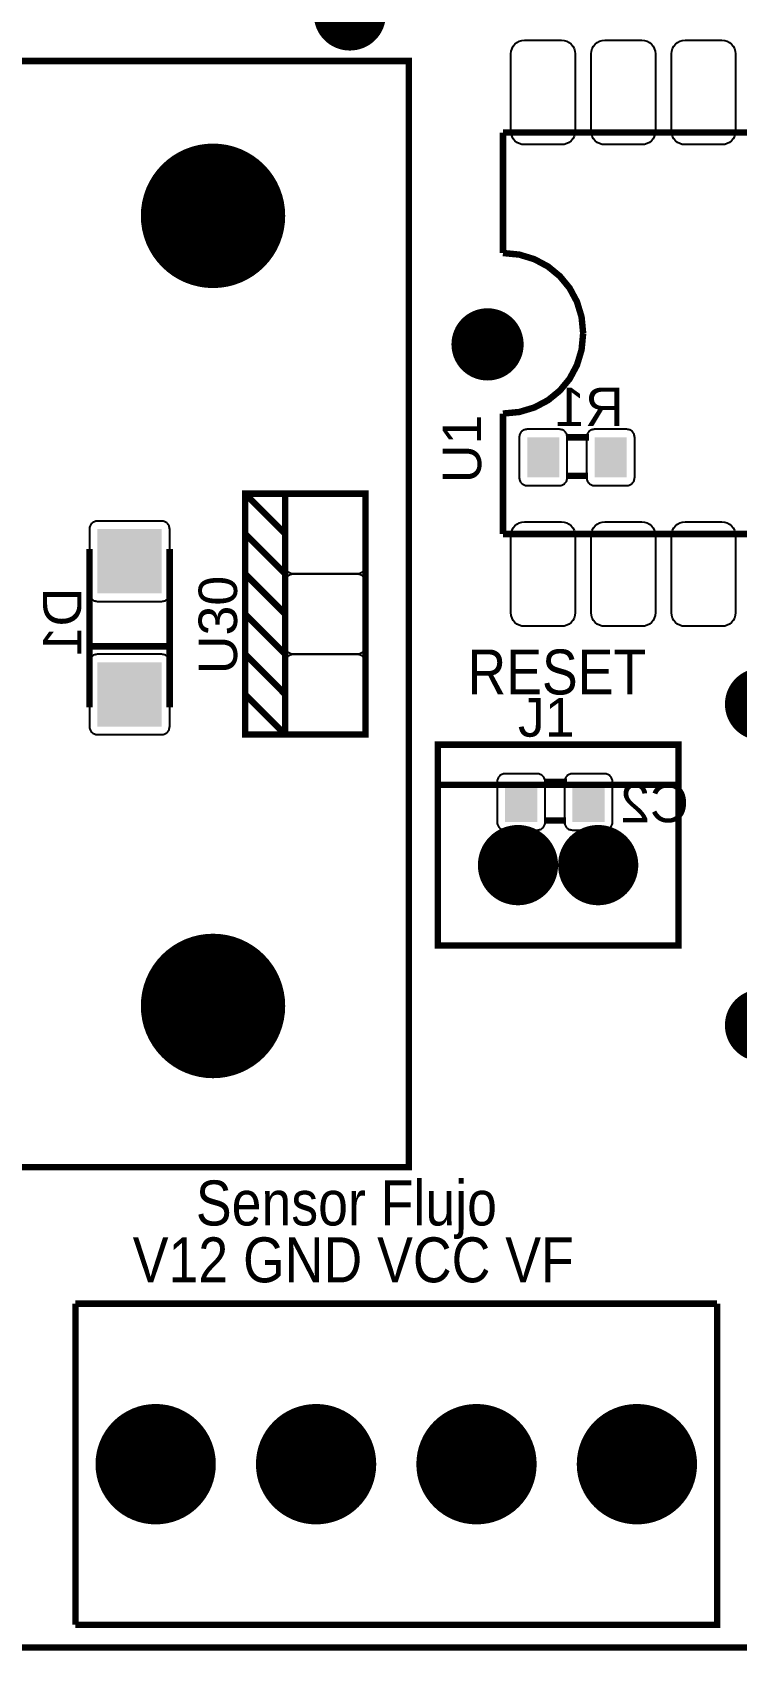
# Model space of a CAD drawing. Header units: inches. Extents: x -3.04 to 3.04, y -2.27 to 2.27.
# Drawn here: x -1.726 to -0.848, y -2.267 to -0.251 of the extents above; entities that cross this region are included whole.
import ezdxf

# ---------------------------------------------------------------- set-up
doc = ezdxf.new("R2010")
doc.units = ezdxf.units.IN
doc.layers.get('0').update_dxf_attribs({"linetype": 'CONTINUOUS'})

# ---------------------------------------------------------------- blocks, each defined once
blk = doc.blocks.new('RPAD')
blk.add_trace([(-0.5, -0.5), (-0.5, 0.5), (0.5, -0.5), (0.5, 0.5)])
blk = doc.blocks.new('EPAD')
at = {"const_width": 0.5}
blk.add_lwpolyline([(-0.25, 0, 1), (0.25, 0, 1)], format="xyb", close=True, dxfattribs=at)

msp = doc.modelspace()

# ---------------------------------------------------------------- linework, layer by layer
at = {"const_width": 0.008}
for points in [[(-2.896492, -2.262827), (3.038224, -2.262827), (3.038224, 2.262827), (-2.896492, 2.262827), (-2.896492, -2.262827)], [(-2.896492, -2.262827), (3.038224, -2.262827), (3.038224, 2.262827), (-2.896492, 2.262827), (-2.896492, -2.262827)], [(-2.896492, -2.262827), (3.038224, -2.262827), (3.038224, 2.262827), (-2.896492, 2.262827), (-2.896492, -2.262827)], [(-1.745209, -1.664582), (-1.25702, -1.664582), (-1.25702, -0.28663), (-1.745209, -0.28663), (-1.745209, -1.664582)], [(-1.745209, -1.664582), (-1.25702, -1.664582), (-1.25702, -0.28663), (-1.745209, -0.28663), (-1.745209, -1.664582)], [(-1.745209, -1.664582), (-1.25702, -1.664582), (-1.25702, -0.28663), (-1.745209, -0.28663), (-1.745209, -1.664582)], [(-1.139618, -0.525858), (-1.139618, -0.375858)], [(-1.139618, -0.375858), (0.860382, -0.375858)], [(-1.139618, -0.525858), (-1.139618, -0.375858)], [(-1.139618, -0.375858), (0.860382, -0.375858)], [(-1.139618, -0.525858), (-1.139618, -0.375858)], [(-1.139618, -0.375858), (0.860382, -0.375858)], [(-1.039618, -0.625858), (-1.041618, -0.605483), (-1.047368, -0.586608), (-1.056493, -0.569608), (-1.068618, -0.554858), (-1.083368, -0.542733), (-1.100368, -0.533608), (-1.119243, -0.527858), (-1.139618, -0.525858)], [(-1.039618, -0.625858), (-1.041618, -0.605483), (-1.047368, -0.586608), (-1.056493, -0.569608), (-1.068618, -0.554858), (-1.083368, -0.542733), (-1.100368, -0.533608), (-1.119243, -0.527858), (-1.139618, -0.525858)], [(-1.039618, -0.625858), (-1.041618, -0.605483), (-1.047368, -0.586608), (-1.056493, -0.569608), (-1.068618, -0.554858), (-1.083368, -0.542733), (-1.100368, -0.533608), (-1.119243, -0.527858), (-1.139618, -0.525858)], [(-1.039618, -0.625858), (-1.041618, -0.64652), (-1.047368, -0.66553), (-1.056493, -0.682547), (-1.068618, -0.697233), (-1.083368, -0.709246), (-1.100368, -0.718248), (-1.119243, -0.723899), (-1.139618, -0.725858)], [(-1.039618, -0.625858), (-1.041618, -0.64652), (-1.047368, -0.66553), (-1.056493, -0.682547), (-1.068618, -0.697233), (-1.083368, -0.709246), (-1.100368, -0.718248), (-1.119243, -0.723899), (-1.139618, -0.725858)], [(-1.039618, -0.625858), (-1.041618, -0.64652), (-1.047368, -0.66553), (-1.056493, -0.682547), (-1.068618, -0.697233), (-1.083368, -0.709246), (-1.100368, -0.718248), (-1.119243, -0.723899), (-1.139618, -0.725858)], [(-1.139618, -0.875858), (-1.139618, -0.725858)], [(-1.139618, -0.875858), (-1.139618, -0.725858)], [(-1.139618, -0.875858), (-1.139618, -0.725858)], [(-1.060406, -0.75548), (-1.032406, -0.75548)], [(-1.060406, -0.75548), (-1.032406, -0.75548)], [(-1.060406, -0.75548), (-1.032406, -0.75548)], [(-1.060406, -0.80348), (-1.033406, -0.80348)], [(-1.060406, -0.80348), (-1.033406, -0.80348)], [(-1.060406, -0.80348), (-1.033406, -0.80348)], [(-1.411114, -1.125606), (-1.311114, -1.125606), (-1.311114, -0.825606), (-1.411114, -0.825606), (-1.411114, -1.125606), (-1.461114, -1.125606), (-1.461114, -0.825606), (-1.411114, -0.825606)], [(-1.411114, -0.875606), (-1.461114, -0.825606)], [(-1.411114, -1.125606), (-1.311114, -1.125606), (-1.311114, -0.825606), (-1.411114, -0.825606), (-1.411114, -1.125606), (-1.461114, -1.125606), (-1.461114, -0.825606), (-1.411114, -0.825606)], [(-1.411114, -0.875606), (-1.461114, -0.825606)], [(-1.411114, -1.125606), (-1.311114, -1.125606), (-1.311114, -0.825606), (-1.411114, -0.825606), (-1.411114, -1.125606), (-1.461114, -1.125606), (-1.461114, -0.825606), (-1.411114, -0.825606)], [(-1.411114, -0.875606), (-1.461114, -0.825606)], [(-1.411114, -0.925606), (-1.461114, -0.875606)], [(-1.411114, -0.925606), (-1.461114, -0.875606)], [(-1.411114, -0.925606), (-1.461114, -0.875606)], [(-1.139618, -0.875858), (0.860382, -0.875858)], [(-1.139618, -0.875858), (0.860382, -0.875858)], [(-1.139618, -0.875858), (0.860382, -0.875858)], [(-1.655154, -0.894756), (-1.655154, -1.091756)], [(-1.655154, -0.894756), (-1.655154, -1.091756)], [(-1.655154, -0.894756), (-1.655154, -1.091756)], [(-1.555154, -1.091756), (-1.555154, -0.894756)], [(-1.555154, -1.091756), (-1.555154, -0.894756)], [(-1.555154, -1.091756), (-1.555154, -0.894756)], [(-1.411114, -0.975606), (-1.461114, -0.925606)], [(-1.411114, -0.975606), (-1.461114, -0.925606)], [(-1.411114, -0.975606), (-1.461114, -0.925606)], [(-1.411114, -1.025606), (-1.461114, -0.975606)], [(-1.411114, -1.025606), (-1.461114, -0.975606)], [(-1.411114, -1.025606), (-1.461114, -0.975606)], [(-1.655154, -1.015756), (-1.555154, -1.015756)], [(-1.655154, -1.015756), (-1.555154, -1.015756)], [(-1.655154, -1.015756), (-1.555154, -1.015756)], [(-1.411114, -1.075606), (-1.461114, -1.025606)], [(-1.411114, -1.075606), (-1.461114, -1.025606)], [(-1.411114, -1.075606), (-1.461114, -1.025606)], [(-1.411114, -1.125606), (-1.461114, -1.075606)], [(-1.411114, -1.125606), (-1.461114, -1.075606)], [(-1.411114, -1.125606), (-1.461114, -1.075606)], [(-1.220902, -1.388354), (-0.920902, -1.388354), (-0.920902, -1.138354), (-1.220902, -1.138354), (-1.220902, -1.388354)], [(-1.220902, -1.388354), (-0.920902, -1.388354), (-0.920902, -1.138354), (-1.220902, -1.138354), (-1.220902, -1.388354)], [(-1.220902, -1.388354), (-0.920902, -1.388354), (-0.920902, -1.138354), (-1.220902, -1.138354), (-1.220902, -1.388354)], [(-1.220902, -1.188354), (-0.920902, -1.188354)], [(-1.220902, -1.188354), (-0.920902, -1.188354)], [(-1.220902, -1.188354), (-0.920902, -1.188354)], [(-1.087965, -1.184614), (-1.059965, -1.184614)], [(-1.087965, -1.184614), (-1.059965, -1.184614)], [(-1.087965, -1.184614), (-1.059965, -1.184614)], [(-1.087965, -1.232614), (-1.060965, -1.232614)], [(-1.087965, -1.232614), (-1.060965, -1.232614)], [(-1.087965, -1.232614), (-1.060965, -1.232614)], [(-1.672618, -1.834575), (-1.672618, -2.234575)], [(-0.872618, -1.834575), (-0.872618, -2.234575), (-1.672618, -2.234575)], [(-1.672618, -1.834575), (-0.872618, -1.834575)], [(-1.672618, -1.834575), (-1.672618, -2.234575)], [(-0.872618, -1.834575), (-0.872618, -2.234575), (-1.672618, -2.234575)], [(-1.672618, -1.834575), (-0.872618, -1.834575)], [(-1.672618, -1.834575), (-1.672618, -2.234575)], [(-0.872618, -1.834575), (-0.872618, -2.234575), (-1.672618, -2.234575)], [(-1.672618, -1.834575), (-0.872618, -1.834575)]]:
    msp.add_lwpolyline(points, dxfattribs=at)
for points in [[(-1.066618, -0.390858), (-1.112618, -0.390858), (-1.116094, -0.39052), (-1.119308, -0.389546), (-1.122199, -0.388), (-1.124704, -0.385944), (-1.126761, -0.383439), (-1.128307, -0.380548), (-1.12928, -0.377334), (-1.129618, -0.373858), (-1.129618, -0.277858), (-1.12928, -0.274382), (-1.128307, -0.271168), (-1.126761, -0.268277), (-1.124704, -0.265772), (-1.122199, -0.263715), (-1.119308, -0.262169), (-1.116094, -0.261196), (-1.112618, -0.260858), (-1.066618, -0.260858), (-1.063142, -0.261196), (-1.059928, -0.262169), (-1.057037, -0.263715), (-1.054532, -0.265772), (-1.052476, -0.268277), (-1.05093, -0.271168), (-1.049956, -0.274382), (-1.049618, -0.277858), (-1.049618, -0.373858), (-1.049956, -0.377334), (-1.05093, -0.380548), (-1.052476, -0.383439), (-1.054532, -0.385944), (-1.057037, -0.388), (-1.059928, -0.389546), (-1.063142, -0.39052), (-1.066618, -0.390858)], [(-0.966618, -0.390858), (-1.012618, -0.390858), (-1.016094, -0.39052), (-1.019308, -0.389546), (-1.022199, -0.388), (-1.024704, -0.385944), (-1.026761, -0.383439), (-1.028307, -0.380548), (-1.02928, -0.377334), (-1.029618, -0.373858), (-1.029618, -0.277858), (-1.02928, -0.274382), (-1.028307, -0.271168), (-1.026761, -0.268277), (-1.024704, -0.265772), (-1.022199, -0.263715), (-1.019308, -0.262169), (-1.016094, -0.261196), (-1.012618, -0.260858), (-0.966618, -0.260858), (-0.963142, -0.261196), (-0.959928, -0.262169), (-0.957037, -0.263715), (-0.954532, -0.265772), (-0.952476, -0.268277), (-0.95093, -0.271168), (-0.949956, -0.274382), (-0.949618, -0.277858), (-0.949618, -0.373858), (-0.949956, -0.377334), (-0.95093, -0.380548), (-0.952476, -0.383439), (-0.954532, -0.385944), (-0.957037, -0.388), (-0.959928, -0.389546), (-0.963142, -0.39052), (-0.966618, -0.390858)], [(-0.866618, -0.390858), (-0.912618, -0.390858), (-0.916094, -0.39052), (-0.919308, -0.389546), (-0.922199, -0.388), (-0.924704, -0.385944), (-0.926761, -0.383439), (-0.928307, -0.380548), (-0.92928, -0.377334), (-0.929618, -0.373858), (-0.929618, -0.277858), (-0.92928, -0.274382), (-0.928307, -0.271168), (-0.926761, -0.268277), (-0.924704, -0.265772), (-0.922199, -0.263715), (-0.919308, -0.262169), (-0.916094, -0.261196), (-0.912618, -0.260858), (-0.866618, -0.260858), (-0.863142, -0.261196), (-0.859928, -0.262169), (-0.857037, -0.263715), (-0.854532, -0.265772), (-0.852476, -0.268277), (-0.85093, -0.271168), (-0.849956, -0.274382), (-0.849618, -0.277858), (-0.849618, -0.373858), (-0.849956, -0.377334), (-0.85093, -0.380548), (-0.852476, -0.383439), (-0.854532, -0.385944), (-0.857037, -0.388), (-0.859928, -0.389546), (-0.863142, -0.39052), (-0.866618, -0.390858)], [(-1.109406, -0.81548), (-1.069406, -0.81548), (-1.068366, -0.81543), (-1.067361, -0.815281), (-1.066394, -0.815039), (-1.06547, -0.814708), (-1.064594, -0.814294), (-1.06377, -0.813799), (-1.063002, -0.81323), (-1.062296, -0.812589), (-1.061656, -0.811883), (-1.061087, -0.811116), (-1.060592, -0.810292), (-1.060177, -0.809415), (-1.059846, -0.808491), (-1.059604, -0.807524), (-1.059456, -0.806519), (-1.059406, -0.80548), (-1.059406, -0.75548), (-1.059456, -0.754441), (-1.059604, -0.753435), (-1.059846, -0.752469), (-1.060177, -0.751544), (-1.060592, -0.750668), (-1.061087, -0.749844), (-1.061656, -0.749077), (-1.062296, -0.74837), (-1.063002, -0.74773), (-1.06377, -0.747161), (-1.064594, -0.746666), (-1.06547, -0.746252), (-1.066394, -0.745921), (-1.067361, -0.745679), (-1.068366, -0.74553), (-1.069406, -0.74548), (-1.109406, -0.74548), (-1.110445, -0.74553), (-1.11145, -0.745679), (-1.112417, -0.745921), (-1.113341, -0.746252), (-1.114217, -0.746666), (-1.115041, -0.747161), (-1.115809, -0.74773), (-1.116515, -0.74837), (-1.117155, -0.749077), (-1.117724, -0.749844), (-1.118219, -0.750668), (-1.118634, -0.751544), (-1.118965, -0.752469), (-1.119207, -0.753435), (-1.119355, -0.754441), (-1.119406, -0.75548), (-1.119406, -0.80548), (-1.119355, -0.806519), (-1.119207, -0.807524), (-1.118965, -0.808491), (-1.118634, -0.809415), (-1.118219, -0.810292), (-1.117724, -0.811116), (-1.117155, -0.811883), (-1.116515, -0.812589), (-1.115809, -0.81323), (-1.115041, -0.813799), (-1.114217, -0.814294), (-1.113341, -0.814708), (-1.112417, -0.815039), (-1.11145, -0.815281), (-1.110445, -0.81543), (-1.109406, -0.81548)], [(-1.025406, -0.81548), (-0.985406, -0.81548), (-0.984366, -0.81543), (-0.983361, -0.815281), (-0.982394, -0.815039), (-0.98147, -0.814708), (-0.980594, -0.814294), (-0.97977, -0.813799), (-0.979002, -0.81323), (-0.978296, -0.812589), (-0.977656, -0.811883), (-0.977087, -0.811116), (-0.976592, -0.810292), (-0.976177, -0.809415), (-0.975846, -0.808491), (-0.975604, -0.807524), (-0.975456, -0.806519), (-0.975406, -0.80548), (-0.975406, -0.75548), (-0.975456, -0.754441), (-0.975604, -0.753435), (-0.975846, -0.752469), (-0.976177, -0.751544), (-0.976592, -0.750668), (-0.977087, -0.749844), (-0.977656, -0.749077), (-0.978296, -0.74837), (-0.979002, -0.74773), (-0.97977, -0.747161), (-0.980594, -0.746666), (-0.98147, -0.746252), (-0.982394, -0.745921), (-0.983361, -0.745679), (-0.984366, -0.74553), (-0.985406, -0.74548), (-1.025406, -0.74548), (-1.026445, -0.74553), (-1.02745, -0.745679), (-1.028417, -0.745921), (-1.029341, -0.746252), (-1.030217, -0.746666), (-1.031041, -0.747161), (-1.031809, -0.74773), (-1.032515, -0.74837), (-1.033155, -0.749077), (-1.033724, -0.749844), (-1.034219, -0.750668), (-1.034634, -0.751544), (-1.034965, -0.752469), (-1.035207, -0.753435), (-1.035355, -0.754441), (-1.035406, -0.75548), (-1.035406, -0.80548), (-1.035355, -0.806519), (-1.035207, -0.807524), (-1.034965, -0.808491), (-1.034634, -0.809415), (-1.034219, -0.810292), (-1.033724, -0.811116), (-1.033155, -0.811883), (-1.032515, -0.812589), (-1.031809, -0.81323), (-1.031041, -0.813799), (-1.030217, -0.814294), (-1.029341, -0.814708), (-1.028417, -0.815039), (-1.02745, -0.815281), (-1.026445, -0.81543), (-1.025406, -0.81548)], [(-1.411114, -0.915606), (-1.411114, -0.835606), (-1.411064, -0.834567), (-1.410915, -0.833561), (-1.410673, -0.832594), (-1.410343, -0.83167), (-1.409928, -0.830794), (-1.409433, -0.82997), (-1.408864, -0.829202), (-1.408224, -0.828496), (-1.407517, -0.827856), (-1.40675, -0.827287), (-1.405926, -0.826793), (-1.40505, -0.826378), (-1.404126, -0.826047), (-1.403159, -0.825805), (-1.402154, -0.825656), (-1.401114, -0.825606), (-1.321114, -0.825606), (-1.320075, -0.825656), (-1.31907, -0.825805), (-1.318103, -0.826047), (-1.317179, -0.826378), (-1.316302, -0.826793), (-1.315478, -0.827287), (-1.314711, -0.827856), (-1.314005, -0.828496), (-1.313365, -0.829202), (-1.312795, -0.82997), (-1.3123, -0.830794), (-1.311886, -0.83167), (-1.311555, -0.832594), (-1.311313, -0.833561), (-1.311165, -0.834567), (-1.311114, -0.835606), (-1.311114, -0.915606), (-1.311165, -0.916645), (-1.311313, -0.91765), (-1.311555, -0.918617), (-1.311886, -0.919541), (-1.3123, -0.920418), (-1.312795, -0.921242), (-1.313365, -0.922009), (-1.314005, -0.922715), (-1.314711, -0.923356), (-1.315478, -0.923925), (-1.316302, -0.924419), (-1.317179, -0.924834), (-1.318103, -0.925165), (-1.31907, -0.925407), (-1.320075, -0.925556), (-1.321114, -0.925606), (-1.401114, -0.925606), (-1.402154, -0.925556), (-1.403159, -0.925407), (-1.404126, -0.925165), (-1.40505, -0.924834), (-1.405926, -0.924419), (-1.40675, -0.923925), (-1.407517, -0.923356), (-1.408224, -0.922715), (-1.408864, -0.922009), (-1.409433, -0.921242), (-1.409928, -0.920418), (-1.410343, -0.919541), (-1.410673, -0.918617), (-1.410915, -0.91765), (-1.411064, -0.916645), (-1.411114, -0.915606)], [(-1.655154, -0.869756), (-1.655154, -0.949756), (-1.655103, -0.950795), (-1.654955, -0.9518), (-1.654713, -0.952767), (-1.654382, -0.953691), (-1.653967, -0.954567), (-1.653472, -0.955391), (-1.652903, -0.956159), (-1.652263, -0.956865), (-1.651557, -0.957505), (-1.650789, -0.958074), (-1.649965, -0.958569), (-1.649089, -0.958984), (-1.648165, -0.959315), (-1.647198, -0.959557), (-1.646193, -0.959705), (-1.645154, -0.959756), (-1.565154, -0.959756), (-1.564114, -0.959705), (-1.563109, -0.959557), (-1.562142, -0.959315), (-1.561218, -0.958984), (-1.560342, -0.958569), (-1.559518, -0.958074), (-1.55875, -0.957505), (-1.558044, -0.956865), (-1.557404, -0.956159), (-1.556835, -0.955391), (-1.55634, -0.954567), (-1.555925, -0.953691), (-1.555594, -0.952767), (-1.555352, -0.9518), (-1.555204, -0.950795), (-1.555154, -0.949756), (-1.555154, -0.869756), (-1.555204, -0.868716), (-1.555352, -0.867711), (-1.555594, -0.866744), (-1.555925, -0.86582), (-1.55634, -0.864944), (-1.556835, -0.86412), (-1.557404, -0.863352), (-1.558044, -0.862646), (-1.55875, -0.862006), (-1.559518, -0.861437), (-1.560342, -0.860942), (-1.561218, -0.860527), (-1.562142, -0.860196), (-1.563109, -0.859954), (-1.564114, -0.859806), (-1.565154, -0.859756), (-1.645154, -0.859756), (-1.646193, -0.859806), (-1.647198, -0.859954), (-1.648165, -0.860196), (-1.649089, -0.860527), (-1.649965, -0.860942), (-1.650789, -0.861437), (-1.651557, -0.862006), (-1.652263, -0.862646), (-1.652903, -0.863352), (-1.653472, -0.86412), (-1.653967, -0.864944), (-1.654382, -0.86582), (-1.654713, -0.866744), (-1.654955, -0.867711), (-1.655103, -0.868716), (-1.655154, -0.869756)], [(-1.112618, -0.860858), (-1.066618, -0.860858), (-1.063142, -0.861196), (-1.059928, -0.862169), (-1.057037, -0.863715), (-1.054532, -0.865772), (-1.052476, -0.868277), (-1.05093, -0.871168), (-1.049956, -0.874382), (-1.049618, -0.877858), (-1.049618, -0.973858), (-1.049956, -0.977334), (-1.05093, -0.980548), (-1.052476, -0.983439), (-1.054532, -0.985944), (-1.057037, -0.988), (-1.059928, -0.989546), (-1.063142, -0.99052), (-1.066618, -0.990858), (-1.112618, -0.990858), (-1.116094, -0.99052), (-1.119308, -0.989546), (-1.122199, -0.988), (-1.124704, -0.985944), (-1.126761, -0.983439), (-1.128307, -0.980548), (-1.12928, -0.977334), (-1.129618, -0.973858), (-1.129618, -0.877858), (-1.12928, -0.874382), (-1.128307, -0.871168), (-1.126761, -0.868277), (-1.124704, -0.865772), (-1.122199, -0.863715), (-1.119308, -0.862169), (-1.116094, -0.861196), (-1.112618, -0.860858)], [(-1.012618, -0.860858), (-0.966618, -0.860858), (-0.963142, -0.861196), (-0.959928, -0.862169), (-0.957037, -0.863715), (-0.954532, -0.865772), (-0.952476, -0.868277), (-0.95093, -0.871168), (-0.949956, -0.874382), (-0.949618, -0.877858), (-0.949618, -0.973858), (-0.949956, -0.977334), (-0.95093, -0.980548), (-0.952476, -0.983439), (-0.954532, -0.985944), (-0.957037, -0.988), (-0.959928, -0.989546), (-0.963142, -0.99052), (-0.966618, -0.990858), (-1.012618, -0.990858), (-1.016094, -0.99052), (-1.019308, -0.989546), (-1.022199, -0.988), (-1.024704, -0.985944), (-1.026761, -0.983439), (-1.028307, -0.980548), (-1.02928, -0.977334), (-1.029618, -0.973858), (-1.029618, -0.877858), (-1.02928, -0.874382), (-1.028307, -0.871168), (-1.026761, -0.868277), (-1.024704, -0.865772), (-1.022199, -0.863715), (-1.019308, -0.862169), (-1.016094, -0.861196), (-1.012618, -0.860858)], [(-0.912618, -0.860858), (-0.866618, -0.860858), (-0.863142, -0.861196), (-0.859928, -0.862169), (-0.857037, -0.863715), (-0.854532, -0.865772), (-0.852476, -0.868277), (-0.85093, -0.871168), (-0.849956, -0.874382), (-0.849618, -0.877858), (-0.849618, -0.973858), (-0.849956, -0.977334), (-0.85093, -0.980548), (-0.852476, -0.983439), (-0.854532, -0.985944), (-0.857037, -0.988), (-0.859928, -0.989546), (-0.863142, -0.99052), (-0.866618, -0.990858), (-0.912618, -0.990858), (-0.916094, -0.99052), (-0.919308, -0.989546), (-0.922199, -0.988), (-0.924704, -0.985944), (-0.926761, -0.983439), (-0.928307, -0.980548), (-0.92928, -0.977334), (-0.929618, -0.973858), (-0.929618, -0.877858), (-0.92928, -0.874382), (-0.928307, -0.871168), (-0.926761, -0.868277), (-0.924704, -0.865772), (-0.922199, -0.863715), (-0.919308, -0.862169), (-0.916094, -0.861196), (-0.912618, -0.860858)], [(-1.411114, -1.015606), (-1.411114, -0.935606), (-1.411064, -0.934567), (-1.410915, -0.933561), (-1.410673, -0.932594), (-1.410343, -0.93167), (-1.409928, -0.930794), (-1.409433, -0.92997), (-1.408864, -0.929202), (-1.408224, -0.928496), (-1.407517, -0.927856), (-1.40675, -0.927287), (-1.405926, -0.926793), (-1.40505, -0.926378), (-1.404126, -0.926047), (-1.403159, -0.925805), (-1.402154, -0.925656), (-1.401114, -0.925606), (-1.321114, -0.925606), (-1.320075, -0.925656), (-1.31907, -0.925805), (-1.318103, -0.926047), (-1.317179, -0.926378), (-1.316302, -0.926793), (-1.315478, -0.927287), (-1.314711, -0.927856), (-1.314005, -0.928496), (-1.313365, -0.929202), (-1.312795, -0.92997), (-1.3123, -0.930794), (-1.311886, -0.93167), (-1.311555, -0.932594), (-1.311313, -0.933561), (-1.311165, -0.934567), (-1.311114, -0.935606), (-1.311114, -1.015606), (-1.311165, -1.016645), (-1.311313, -1.01765), (-1.311555, -1.018617), (-1.311886, -1.019541), (-1.3123, -1.020418), (-1.312795, -1.021242), (-1.313365, -1.022009), (-1.314005, -1.022715), (-1.314711, -1.023356), (-1.315478, -1.023925), (-1.316302, -1.024419), (-1.317179, -1.024834), (-1.318103, -1.025165), (-1.31907, -1.025407), (-1.320075, -1.025556), (-1.321114, -1.025606), (-1.401114, -1.025606), (-1.402154, -1.025556), (-1.403159, -1.025407), (-1.404126, -1.025165), (-1.40505, -1.024834), (-1.405926, -1.024419), (-1.40675, -1.023925), (-1.407517, -1.023356), (-1.408224, -1.022715), (-1.408864, -1.022009), (-1.409433, -1.021242), (-1.409928, -1.020418), (-1.410343, -1.019541), (-1.410673, -1.018617), (-1.410915, -1.01765), (-1.411064, -1.016645), (-1.411114, -1.015606)], [(-1.655154, -1.035756), (-1.655154, -1.115756), (-1.655103, -1.116795), (-1.654955, -1.1178), (-1.654713, -1.118767), (-1.654382, -1.119691), (-1.653967, -1.120567), (-1.653472, -1.121391), (-1.652903, -1.122159), (-1.652263, -1.122865), (-1.651557, -1.123505), (-1.650789, -1.124074), (-1.649965, -1.124569), (-1.649089, -1.124984), (-1.648165, -1.125315), (-1.647198, -1.125557), (-1.646193, -1.125705), (-1.645154, -1.125756), (-1.565154, -1.125756), (-1.564114, -1.125705), (-1.563109, -1.125557), (-1.562142, -1.125315), (-1.561218, -1.124984), (-1.560342, -1.124569), (-1.559518, -1.124074), (-1.55875, -1.123505), (-1.558044, -1.122865), (-1.557404, -1.122159), (-1.556835, -1.121391), (-1.55634, -1.120567), (-1.555925, -1.119691), (-1.555594, -1.118767), (-1.555352, -1.1178), (-1.555204, -1.116795), (-1.555154, -1.115756), (-1.555154, -1.035756), (-1.555204, -1.034716), (-1.555352, -1.033711), (-1.555594, -1.032744), (-1.555925, -1.03182), (-1.55634, -1.030944), (-1.556835, -1.03012), (-1.557404, -1.029352), (-1.558044, -1.028646), (-1.55875, -1.028006), (-1.559518, -1.027437), (-1.560342, -1.026942), (-1.561218, -1.026527), (-1.562142, -1.026196), (-1.563109, -1.025954), (-1.564114, -1.025806), (-1.565154, -1.025756), (-1.645154, -1.025756), (-1.646193, -1.025806), (-1.647198, -1.025954), (-1.648165, -1.026196), (-1.649089, -1.026527), (-1.649965, -1.026942), (-1.650789, -1.027437), (-1.651557, -1.028006), (-1.652263, -1.028646), (-1.652903, -1.029352), (-1.653472, -1.03012), (-1.653967, -1.030944), (-1.654382, -1.03182), (-1.654713, -1.032744), (-1.654955, -1.033711), (-1.655103, -1.034716), (-1.655154, -1.035756)], [(-1.411114, -1.115606), (-1.411114, -1.035606), (-1.411064, -1.034567), (-1.410915, -1.033561), (-1.410673, -1.032594), (-1.410343, -1.03167), (-1.409928, -1.030794), (-1.409433, -1.02997), (-1.408864, -1.029202), (-1.408224, -1.028496), (-1.407517, -1.027856), (-1.40675, -1.027287), (-1.405926, -1.026793), (-1.40505, -1.026378), (-1.404126, -1.026047), (-1.403159, -1.025805), (-1.402154, -1.025656), (-1.401114, -1.025606), (-1.321114, -1.025606), (-1.320075, -1.025656), (-1.31907, -1.025805), (-1.318103, -1.026047), (-1.317179, -1.026378), (-1.316302, -1.026793), (-1.315478, -1.027287), (-1.314711, -1.027856), (-1.314005, -1.028496), (-1.313365, -1.029202), (-1.312795, -1.02997), (-1.3123, -1.030794), (-1.311886, -1.03167), (-1.311555, -1.032594), (-1.311313, -1.033561), (-1.311165, -1.034567), (-1.311114, -1.035606), (-1.311114, -1.115606), (-1.311165, -1.116645), (-1.311313, -1.11765), (-1.311555, -1.118617), (-1.311886, -1.119541), (-1.3123, -1.120418), (-1.312795, -1.121242), (-1.313365, -1.122009), (-1.314005, -1.122715), (-1.314711, -1.123356), (-1.315478, -1.123925), (-1.316302, -1.124419), (-1.317179, -1.124834), (-1.318103, -1.125165), (-1.31907, -1.125407), (-1.320075, -1.125556), (-1.321114, -1.125606), (-1.401114, -1.125606), (-1.402154, -1.125556), (-1.403159, -1.125407), (-1.404126, -1.125165), (-1.40505, -1.124834), (-1.405926, -1.124419), (-1.40675, -1.123925), (-1.407517, -1.123356), (-1.408224, -1.122715), (-1.408864, -1.122009), (-1.409433, -1.121242), (-1.409928, -1.120418), (-1.410343, -1.119541), (-1.410673, -1.118617), (-1.410915, -1.11765), (-1.411064, -1.116645), (-1.411114, -1.115606)], [(-1.136965, -1.244614), (-1.096965, -1.244614), (-1.095925, -1.244563), (-1.09492, -1.244415), (-1.093953, -1.244173), (-1.093029, -1.243842), (-1.092153, -1.243428), (-1.091329, -1.242933), (-1.090561, -1.242363), (-1.089855, -1.241723), (-1.089215, -1.241017), (-1.088646, -1.24025), (-1.088151, -1.239426), (-1.087736, -1.238549), (-1.087406, -1.237625), (-1.087163, -1.236658), (-1.087015, -1.235653), (-1.086965, -1.234614), (-1.086965, -1.184614), (-1.087015, -1.183574), (-1.087163, -1.182569), (-1.087406, -1.181602), (-1.087736, -1.180678), (-1.088151, -1.179802), (-1.088646, -1.178978), (-1.089215, -1.178211), (-1.089855, -1.177504), (-1.090561, -1.176864), (-1.091329, -1.176295), (-1.092153, -1.1758), (-1.093029, -1.175385), (-1.093953, -1.175055), (-1.09492, -1.174813), (-1.095925, -1.174664), (-1.096965, -1.174614), (-1.136965, -1.174614), (-1.138004, -1.174664), (-1.139009, -1.174813), (-1.139976, -1.175055), (-1.1409, -1.175385), (-1.141776, -1.1758), (-1.1426, -1.176295), (-1.143368, -1.176864), (-1.144074, -1.177504), (-1.144714, -1.178211), (-1.145283, -1.178978), (-1.145778, -1.179802), (-1.146193, -1.180678), (-1.146524, -1.181602), (-1.146766, -1.182569), (-1.146914, -1.183574), (-1.146965, -1.184614), (-1.146965, -1.234614), (-1.146914, -1.235653), (-1.146766, -1.236658), (-1.146524, -1.237625), (-1.146193, -1.238549), (-1.145778, -1.239426), (-1.145283, -1.24025), (-1.144714, -1.241017), (-1.144074, -1.241723), (-1.143368, -1.242363), (-1.1426, -1.242933), (-1.141776, -1.243428), (-1.1409, -1.243842), (-1.139976, -1.244173), (-1.139009, -1.244415), (-1.138004, -1.244563), (-1.136965, -1.244614)], [(-1.052965, -1.244614), (-1.012965, -1.244614), (-1.011925, -1.244563), (-1.01092, -1.244415), (-1.009953, -1.244173), (-1.009029, -1.243842), (-1.008153, -1.243428), (-1.007329, -1.242933), (-1.006561, -1.242363), (-1.005855, -1.241723), (-1.005215, -1.241017), (-1.004646, -1.24025), (-1.004151, -1.239426), (-1.003736, -1.238549), (-1.003406, -1.237625), (-1.003163, -1.236658), (-1.003015, -1.235653), (-1.002965, -1.234614), (-1.002965, -1.184614), (-1.003015, -1.183574), (-1.003163, -1.182569), (-1.003406, -1.181602), (-1.003736, -1.180678), (-1.004151, -1.179802), (-1.004646, -1.178978), (-1.005215, -1.178211), (-1.005855, -1.177504), (-1.006561, -1.176864), (-1.007329, -1.176295), (-1.008153, -1.1758), (-1.009029, -1.175385), (-1.009953, -1.175055), (-1.01092, -1.174813), (-1.011925, -1.174664), (-1.012965, -1.174614), (-1.052965, -1.174614), (-1.054004, -1.174664), (-1.055009, -1.174813), (-1.055976, -1.175055), (-1.0569, -1.175385), (-1.057776, -1.1758), (-1.0586, -1.176295), (-1.059368, -1.176864), (-1.060074, -1.177504), (-1.060714, -1.178211), (-1.061283, -1.178978), (-1.061778, -1.179802), (-1.062193, -1.180678), (-1.062524, -1.181602), (-1.062766, -1.182569), (-1.062914, -1.183574), (-1.062965, -1.184614), (-1.062965, -1.234614), (-1.062914, -1.235653), (-1.062766, -1.236658), (-1.062524, -1.237625), (-1.062193, -1.238549), (-1.061778, -1.239426), (-1.061283, -1.24025), (-1.060714, -1.241017), (-1.060074, -1.241723), (-1.059368, -1.242363), (-1.0586, -1.242933), (-1.057776, -1.243428), (-1.0569, -1.243842), (-1.055976, -1.244173), (-1.055009, -1.244415), (-1.054004, -1.244563), (-1.052965, -1.244614)]]:
    msp.add_lwpolyline(points, close=True)

# ---------------------------------------------------------------- block references
for p, xscale, yscale in [((-1.330539, -0.228677), 0.09, 0.09), ((-1.501114, -0.479543), 0.18, 0.18), ((-1.158839, -0.639676), 0.09, 0.09), ((-0.817878, -1.087854), 0.09, 0.09), ((-1.120902, -1.288354), 0.1, 0.1), ((-1.020902, -1.288354), 0.1, 0.1), ((-1.501114, -1.463795), 0.18, 0.18), ((-0.817878, -1.487854), 0.09, 0.09), ((-1.572618, -2.034575), 0.15, 0.15), ((-1.372618, -2.034575), 0.15, 0.15), ((-1.172618, -2.034575), 0.15, 0.15), ((-0.972618, -2.034575), 0.15, 0.15)]:
    msp.add_blockref('EPAD', p, dxfattribs=dict(xscale=xscale, yscale=yscale))
for p, xscale, yscale, rotation in [((-1.089406, -0.78048), 0.04, 0.05, 180), ((-1.005406, -0.78048), 0.04, 0.05, 180), ((-1.605154, -0.909756), 0.08, 0.08, 90), ((-1.605154, -1.075755), 0.08, 0.08, 90), ((-1.116965, -1.209614), 0.04, 0.05, 180), ((-1.032965, -1.209614), 0.04, 0.05, 180)]:
    msp.add_blockref('RPAD', p, dxfattribs=dict(xscale=xscale, yscale=yscale, rotation=rotation))

# ---------------------------------------------------------------- texts
at = {"text_generation_flag": 2, "width": 1.041667}
for s, p in [('R1', (-0.989012, -0.741433)), ('R1', (-0.989012, -0.741433)), ('R1', (-0.989012, -0.741433)), ('C2', (-0.907909, -1.234937)), ('C2', (-0.907909, -1.234937)), ('C2', (-0.907909, -1.234937))]:
    msp.add_text(s, height=0.048, dxfattribs=at).set_placement(p)
at = {"width": 1.041667}
for s, p in [('U1', (-1.166799, -0.812724)), ('U1', (-1.166799, -0.812724)), ('U1', (-1.166799, -0.812724)), ('U30', (-1.471114, -1.050606)), ('U30', (-1.471114, -1.050606)), ('U30', (-1.471114, -1.050606))]:
    msp.add_text(s, height=0.048, rotation=90, dxfattribs=at).set_placement(p)
at = {"text_generation_flag": 2, "width": 1.041667}
msp.add_text('D1', height=0.048, rotation=90, dxfattribs=at).set_placement((-1.665154, -0.942756))
msp.add_text('D1', height=0.048, rotation=90, dxfattribs=at).set_placement((-1.665154, -0.942756))
msp.add_text('D1', height=0.048, rotation=90, dxfattribs=at).set_placement((-1.665154, -0.942756))
for s, height, width, p in [('RESET', 0.056, 0.892857, (-1.183894, -1.075763)), ('RESET', 0.056, 0.892857, (-1.183894, -1.075763)), ('RESET', 0.056, 0.892857, (-1.183894, -1.075763)), ('J1', 0.048, 1.041667, (-1.120902, -1.128354)), ('J1', 0.048, 1.041667, (-1.120902, -1.128354)), ('J1', 0.048, 1.041667, (-1.120902, -1.128354)), ('Sensor Flujo', 0.056, 0.892857, (-1.522476, -1.737181)), ('Sensor Flujo', 0.056, 0.892857, (-1.522476, -1.737181)), ('Sensor Flujo', 0.056, 0.892857, (-1.522476, -1.737181)), ('V12 GND VCC VF', 0.056, 0.892857, (-1.601217, -1.808047)), ('V12 GND VCC VF', 0.056, 0.892857, (-1.601217, -1.808047)), ('V12 GND VCC VF', 0.056, 0.892857, (-1.601217, -1.808047))]:
    msp.add_text(s, height=height, dxfattribs=dict(width=width)).set_placement(p)

doc.saveas('drawing.dxf')
